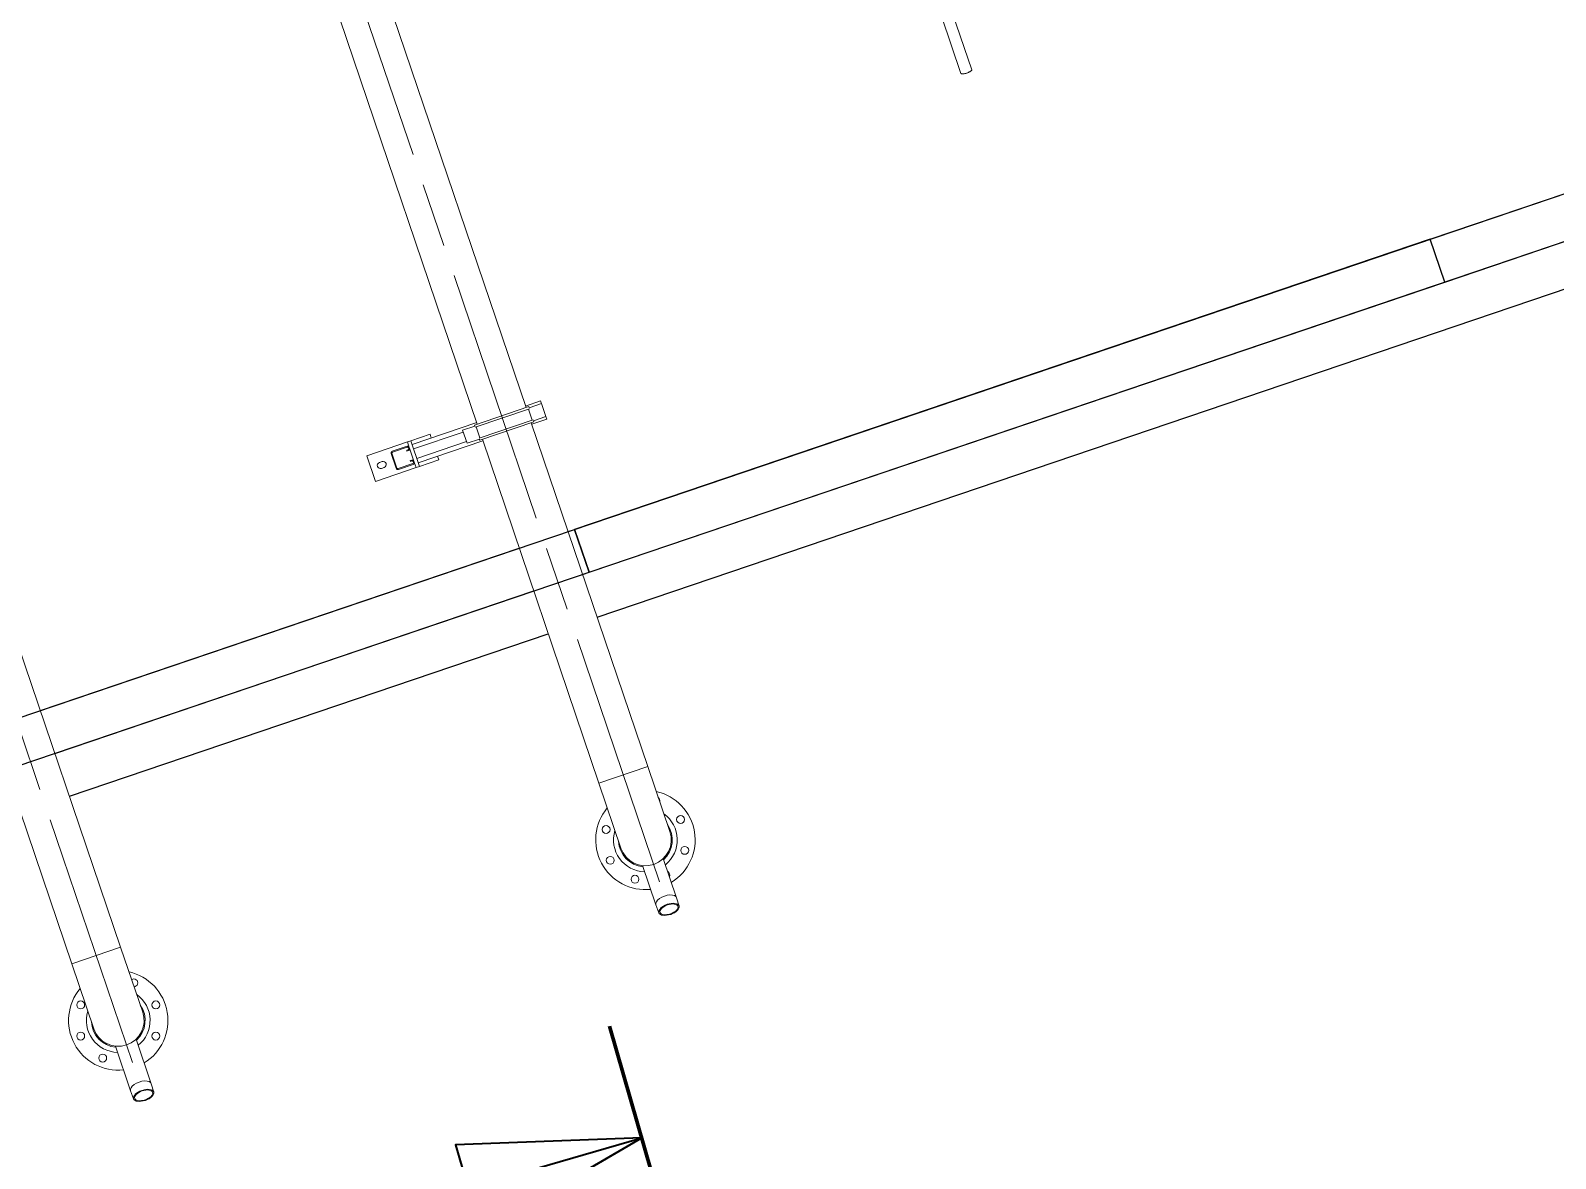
# Model space of a CAD drawing. Header units: millimetres. Extents: x -4172 to 126100, y -2 to 142133.
# Drawn here: x 60345 to 63720, y 4389 to 6886 of the extents above; entities that cross this region are included whole.
import ezdxf

# ---------------------------------------------------------------- set-up
doc = ezdxf.new("R2010")
doc.units = ezdxf.units.MM
doc.header["$LTSCALE"] = 100
doc.linetypes.add('CHAIN', pattern=[0.3543, 0.2362, -0.0295, 0.0591, -0.0295])
for name, color, linetype, lineweight in [('Centerline', 7, 'Continuous', 18), ('Section Line', 7, 'CHAIN', 35), ('Visible', 7, 'Continuous', 25)]:
    doc.layers.add(name, color=color, linetype=linetype, lineweight=lineweight)
doc.layers.add('P_Biomass (BM)', color=150, linetype='Continuous', lineweight=18, true_color=0x007fff)

# ---------------------------------------------------------------- blocks, each defined once
blk = doc.blocks.new('2dTransSection2')
at = {"layer": 'Section Line', "linetype": 'Continuous', "lineweight": 70}
blk.add_line((616.262, 46.82), (617.695, 41.871), dxfattribs=at)
at = {"layer": 'Section Line', "linetype": 'Continuous'}
for p, q in [((616.978, 44.345), (612.858, 44.193)), ((613.136, 43.233), (616.978, 44.345)), ((613.414, 42.272), (616.978, 44.345)), ((612.858, 44.193), (613.414, 42.272))]:
    blk.add_line(p, q, dxfattribs=at)
at = {"layer": 'Section Line', "linetype": 'Continuous', "flags": 128}
blk.add_lwpolyline([(613.414, 42.272), (616.978, 44.345), (612.858, 44.193), (613.414, 42.272)], dxfattribs=at)
at = {"layer": 'Section Line'}
blk.add_solid([(613.414, 42.272), (616.978, 44.345), (612.858, 44.193), (613.414, 42.272)], dxfattribs=at)

msp = doc.modelspace()

# ---------------------------------------------------------------- linework, layer by layer
at = {"layer": 'Centerline', "linetype": 'CHAIN', "ltscale": 23.990969}
for p, q in [((60570.73, 4601.75), (59095.39, 8952.94)), ((61737.49, 5001.37), (60725.07, 7987.28))]:
    msp.add_line(p, q, dxfattribs=at)
at = {"layer": 'P_Biomass (BM)'}
for p, q in [((61441.92, 6051.05), (60859.88, 7767.66)), ((61333.68, 6014.34), (60750.81, 7733.39)), ((62428.1, 6798.72), (62385.87, 6923.28)), ((62404.42, 6790.69), (62362.18, 6915.24)), ((62417.44, 6791.25), (62417.43, 6791.25)), ((61447.82, 6053.05), (61327.78, 6012.34)), ((61449.32, 6048.27), (61329.49, 6007.65)), ((61440.8, 6054.36), (61473.8, 6065.55)), ((61447.42, 6047.63), (61455.6, 6023.48)), ((61448.62, 6050.68), (61447.82, 6053.05)), ((61475.73, 6059.87), (61448.51, 6050.64)), ((61475.09, 6061.76), (61473.8, 6065.55)), ((61475.09, 6061.76), (61475.73, 6059.87)), ((61485.52, 6030.98), (61475.73, 6059.87)), ((61189.69, 5969.22), (61332.55, 6017.66)), ((61328.69, 6010.01), (61301.47, 6000.79)), ((61327.78, 6012.34), (61328.58, 6009.98)), ((61331.4, 6008.29), (61339.58, 5984.14)), ((61457.5, 6024.12), (61337.68, 5983.5)), ((61459.22, 6019.43), (61339.18, 5978.72)), ((61711.33, 5256.48), (61453.32, 6017.43)), ((61454.45, 6014.11), (61487.45, 6025.3)), ((61458.31, 6021.76), (61485.52, 6030.98)), ((61459.22, 6019.43), (61458.42, 6021.79)), ((61485.52, 6030.98), (61486.17, 6029.09)), ((61487.45, 6025.3), (61486.17, 6029.09)), ((61179.31, 5974.94), (61089.1, 5944.35)), ((61179.31, 5974.94), (61186.88, 5977.51)), ((61179.31, 5974.94), (61183.4, 5962.86)), ((61229.26, 5991.88), (61186.88, 5977.51)), ((61186.88, 5977.51), (61206.15, 5920.68)), ((61192.93, 5959.65), (61302.79, 5996.9)), ((61200.1, 5938.53), (61309.95, 5975.78)), ((61203.34, 5928.97), (61346.2, 5977.41)), ((61232.07, 5983.59), (61229.26, 5991.88)), ((61301.47, 6000.79), (61311.27, 5971.9)), ((61311.27, 5971.9), (61338.49, 5981.13)), ((61338.38, 5981.09), (61339.18, 5978.72)), ((61603.09, 5219.78), (61345.08, 5980.72)), ((61089.1, 5944.35), (61108.37, 5887.53)), ((61143.15, 5949.21), (61154.23, 5916.54)), ((61156.12, 5917.18), (61145.04, 5949.86)), ((61178.33, 5965.37), (61145.65, 5954.29)), ((61146.3, 5952.39), (61178.97, 5963.47)), ((61180.93, 5957.69), (61177.61, 5956.57)), ((61177.61, 5956.57), (61178.26, 5954.68)), ((61178.26, 5954.68), (61181.57, 5955.8)), ((61181.51, 5962.22), (61182.18, 5960.23)), ((61184.07, 5960.87), (61183.4, 5962.86)), ((61184.07, 5960.87), (61193.8, 5932.18)), ((61248.53, 5935.05), (61245.72, 5943.34)), ((61108.37, 5887.53), (61198.57, 5918.11)), ((61117.32, 5929.63), (61123, 5931.56)), ((61127.5, 5918.3), (61121.82, 5916.38)), ((61191.33, 5927.01), (61158.66, 5915.93)), ((61159.3, 5914.04), (61191.97, 5925.12)), ((61188.73, 5934.68), (61185.42, 5933.56)), ((61185.42, 5933.56), (61186.06, 5931.66)), ((61186.06, 5931.66), (61189.37, 5932.79)), ((61191.91, 5931.54), (61192.58, 5929.55)), ((61194.48, 5930.19), (61193.8, 5932.18)), ((61194.48, 5930.19), (61198.57, 5918.11)), ((61198.57, 5918.11), (61206.15, 5920.68)), ((61206.15, 5920.68), (61248.53, 5935.05)), ((60544.58, 4856.86), (60286.89, 5616.87)), ((60436.33, 4820.16), (60178.64, 5580.16)), ((61603.09, 5219.78), (61711.33, 5256.48)), ((61760.14, 5112.53), (61711.33, 5256.48)), ((61760.14, 5112.53), (61711.33, 5256.48)), ((61603.09, 5219.78), (61651.9, 5075.82)), ((61603.09, 5219.78), (61651.9, 5075.82)), ((61699.78, 5037.37), (61729.14, 4950.78)), ((61745.52, 5052.88), (61774.88, 4966.29)), ((61780.45, 4947.85), (61774.94, 4966.09)), ((61735.94, 4932.76), (61729.21, 4950.59)), ((60436.33, 4820.16), (60544.58, 4856.86)), ((60593.38, 4712.91), (60544.58, 4856.86)), ((60593.38, 4712.91), (60544.58, 4856.86)), ((60436.33, 4820.16), (60485.14, 4676.21)), ((60436.33, 4820.16), (60485.14, 4676.21)), ((60533.02, 4637.75), (60566.46, 4539.14)), ((60578.76, 4653.26), (60612.2, 4554.65)), ((60573.25, 4521.12), (60566.53, 4538.95)), ((60617.77, 4536.21), (60612.26, 4554.45))]:
    msp.add_line(p, q, dxfattribs=at)
for centre in [(61783.87, 5139.33), (61619.04, 5117.3), (61793, 5071.06), (61628.17, 5049.02), (61682.9, 5007.2), (60456.11, 4729), (60622.41, 4729), (60456.11, 4660.12), (60622.41, 4660.12), (60504.82, 4611.41)]:
    msp.add_circle(centre, 8.75, dxfattribs=at)
for centre, radius, start, end in [((62405.84, 6791.17), 1.5, 198.73, 266.6337), ((62426.68, 6798.24), 1.5, 310.8263, 18.73), ((61146.94, 5950.5), 4, 108.73, 198.73), ((61146.94, 5950.5), 2, 108.73, 198.73), ((61179.61, 5961.58), 4, 18.73, 108.73), ((61179.61, 5961.58), 2, 18.73, 108.73), ((61180.29, 5959.59), 2, 288.73, 18.73), ((61180.29, 5959.59), 4, 288.73, 18.73), ((61119.57, 5923), 7, 108.73, 288.73), ((61125.25, 5924.93), 7, 288.73, 108.73), ((61158.02, 5917.83), 4, 198.73, 288.73), ((61158.02, 5917.83), 2, 198.73, 288.73), ((61190.02, 5930.89), 4, 18.73, 108.73), ((61190.02, 5930.89), 2, 18.73, 108.73), ((61190.69, 5928.9), 2, 288.73, 18.73), ((61190.69, 5928.9), 4, 288.73, 18.73), ((61706.02, 5094.18), 110, 301.41234, 77.42823), ((61706.02, 5094.18), 110, 140.03177, 276.04766), ((61729.14, 5181.16), 8.75, 345.55857, 51.90143), ((61706.02, 5094.18), 70.5, 308.7625, 54.57166), ((61706.02, 5094.18), 70.5, 162.88834, 268.6975), ((61706.02, 5094.18), 57.15, 198.73, 18.73), ((61706.02, 5094.18), 57.15, 198.73, 18.73), ((61706.02, 5094.18), 59.5, 312.67643, 34.88671), ((61706.02, 5094.18), 59.5, 182.57329, 264.78357), ((61751.17, 5016.32), 8.75, 335.59423, 61.86577), ((60539.26, 4694.56), 110, 301.41234, 77.42823), ((60539.26, 4694.56), 110, 140.03177, 276.04766), ((60573.7, 4777.71), 8.75, 274.3877, 123.0723), ((60539.26, 4694.56), 59.5, 312.67643, 34.88671), ((60539.26, 4694.56), 70.5, 308.7625, 54.57166), ((60539.26, 4694.56), 70.5, 162.88834, 268.6975), ((60539.26, 4694.56), 59.5, 182.57329, 264.78357), ((60539.26, 4694.56), 57.15, 198.73, 18.73), ((60539.26, 4694.56), 57.15, 198.73, 18.73)]:
    msp.add_arc(centre, radius, start, end, dxfattribs=at)
for centre in [(61752.01, 4958.53), (60589.33, 4546.89)]:
    msp.add_ellipse(centre, major_axis=(22.87, 7.75), ratio=0.5, start_param=6.2662445, end_param=9.4417188, dxfattribs=at)
for centre, major_axis in [((61758.13, 4940.49), (22.26, 7.55)), ((61758.13, 4940.49), (19.79, 6.71)), ((60595.45, 4528.85), (22.26, 7.55)), ((60595.45, 4528.85), (19.79, 6.71))]:
    msp.add_ellipse(centre, major_axis=major_axis, ratio=0.5, dxfattribs=at)
for points, knots in [([(62417.43, 6791.25), (62416.68, 6790.99), (62415.92, 6790.77), (62414.39, 6790.38), (62413.62, 6790.21), (62412.06, 6789.94), (62411.27, 6789.83), (62409.7, 6789.68), (62408.91, 6789.64), (62407.33, 6789.61), (62406.54, 6789.62), (62405.75, 6789.67)], [6.28318531, 6.28318531, 6.28318531, 6.28318531, 6.36031569, 6.36031569, 6.43744608, 6.43744608, 6.51457646, 6.51457646, 6.59170685, 6.59170685, 6.66883724, 6.66883724, 6.66883724, 6.66883724]), ([(62417.44, 6791.25), (62418.18, 6791.5), (62418.92, 6791.79), (62420.38, 6792.41), (62421.09, 6792.75), (62422.49, 6793.48), (62423.18, 6793.87), (62424.52, 6794.71), (62425.17, 6795.15), (62426.45, 6796.09), (62427.06, 6796.58), (62427.66, 6797.1)], [0, 0, 0, 0, 0.07713039, 0.07713039, 0.15426077, 0.15426077, 0.23139116, 0.23139116, 0.30852154, 0.30852154, 0.38565193, 0.38565193, 0.38565193, 0.38565193])]:
    msp.add_open_spline(points, degree=3, knots=knots, dxfattribs=at)
at = {"layer": 'Visible'}
for p, q in [((60081.19, 5283.56), (64911.1, 6921.21)), ((63443.19, 6423.49), (64911.1, 6921.21)), ((60018.6, 5156.74), (65037.92, 6858.62)), ((63475.3, 6328.79), (65037.92, 6858.62)), ((61599.23, 5587.09), (65164.73, 6796.03)), ((63443.19, 6423.49), (61549.1, 5781.28)), ((63475.3, 6328.79), (63443.19, 6423.49)), ((63475.3, 6328.79), (63443.19, 6423.49)), ((61581.22, 5686.57), (63475.3, 6328.79)), ((61535.01, 5776.5), (61549.1, 5781.28)), ((61581.22, 5686.57), (61549.1, 5781.28)), ((61549.1, 5781.28), (61581.22, 5686.57)), ((60367.04, 5380.48), (61426.77, 5739.8)), ((61567.12, 5681.79), (61581.22, 5686.57)), ((60399.15, 5285.77), (61458.88, 5645.09)), ((60431.26, 5191.07), (61490.99, 5550.39))]:
    msp.add_line(p, q, dxfattribs=at)

# ---------------------------------------------------------------- block references
at = {"layer": 'Section Line', "xscale": 100, "yscale": 100, "zscale": 100}
msp.add_blockref('2dTransSection2', (0, 0), dxfattribs=at)

doc.saveas('drawing.dxf')
